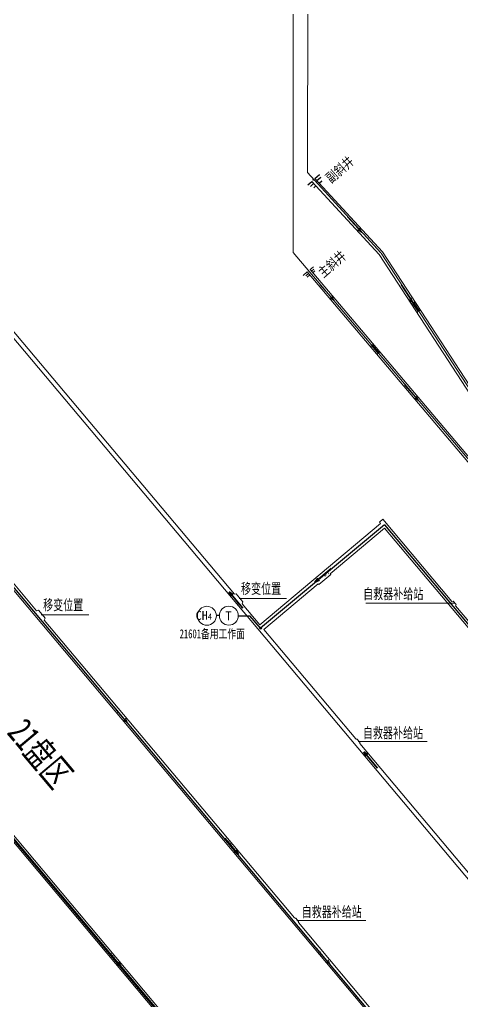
# Model space of a CAD drawing. Header units: millimetres. Extents: x 2501 to 6983, y 1724 to 12691.
# Drawn here: x 4093 to 4599, y 4065 to 5186 of the extents above; entities that cross this region are included whole.
import ezdxf

# ---------------------------------------------------------------- set-up
doc = ezdxf.new("R2010")
doc.units = ezdxf.units.MM
for name, pattern in [('CEN1', [20, 17, -1, 1, -1]), ('CONTINOUS', [0]), ('小虚线', [3.5, 2, -1.5])]:
    doc.linetypes.add(name, pattern=pattern)
for name, color, linetype in [('4、10月', 131, 'Continuous'), ('6号煤底板等高线', 7, 'Continuous'), ('JMD', 6, 'Continuous'), ('PUB_TEXT', 7, 'Continuous'), ('保护煤柱', 4, 'FENCELINE1'), ('已掘巷道', 1, 'CEN1'), ('通风系统', 7, 'Continuous'), ('风流', 7, 'Continuous')]:
    doc.layers.add(name, color=color, linetype=linetype)
doc.layers.add('井下工业网光缆', color=5, linetype='Continuous', lineweight=30)
doc.styles.get("Standard").update_dxf_attribs({"font": 'arial.ttf'})
doc.styles.add('新宋体', font='', dxfattribs={"width": 0.8})
doc.styles.add('标准', font='', dxfattribs={"width": 0.667})
doc.styles.add('样三', font='simfang.ttf', dxfattribs={"width": 0.7})
doc.styles.get('新宋体').set_extended_font_data('NSimSun')
doc.styles.get('标准').set_extended_font_data('SimSun')
doc.linetypes.add('FENCELINE1', pattern='A,6.35,-2.54,[133,ltypeshp.shx,S=2.54,R=0,X=-2.54,Y=0],-2.54,25.4', length=36.83)

# ---------------------------------------------------------------- blocks, each defined once
blk = doc.blocks.new('A$C16496DF1')
at = {"layer": '风流', "color": 1, "lineweight": 35}
for p, q in [((15.2, 0), (0, 19.1)), ((0, 19.1), (2.3, 13.7)), ((4.7, 15.7), (0, 19.1))]:
    blk.add_line(p, q, dxfattribs=at)
at = {"layer": '通风系统', "color": 1, "lineweight": 30, "insert": (12.7, 5, 3.1), "char_height": 6.075, "width": 34.878, "attachment_point": 1, "rotation": 213.2578}
blk.add_mtext('{\\fSimSun|b0|i0|c134|p2;S}', dxfattribs=at)
blk = doc.blocks.new('A$C12DB153C')
at = {"layer": '风流', "color": 5, "lineweight": 35}
for p, q in [((0, 18.2), (16.3, 0)), ((11.4, 3.1), (16.3, 0)), ((16.3, 0), (13.7, 5.2))]:
    blk.add_line(p, q, dxfattribs=at)
blk = doc.blocks.new('12')
at = {"lineweight": 20}
blk.add_hatch(color=1, dxfattribs=at).paths.add_polyline_path([(420792.7, 4239904.9, 1), (420795.3, 4239904.9, 1)])
at = {"color": 0, "lineweight": 20, "ltscale": 5}
for p, q in [((419797.2, 4240799.7, 7363.2), (421157.1, 4239179.9, 7363.2)), ((419653.9, 4240682.6, 7363.2), (420993.7, 4239086.9, 7363.2)), ((420257.2, 4240547.3, 7363.2), (420764.1, 4239943.6, 7363.2)), ((420259.2, 4240537.1, 7363.2), (421319.7, 4239274, 7363.2)), ((420230.2, 4240291.8, 7363.2), (420538.2, 4239924.9, 7363.2)), ((420933.6, 4240029.4, 12273.3), (421012.5, 4239935.4, 12273.3)), ((420929.7, 4240026.2, 6038.4), (420931.1, 4240024.6, 6053.7)), ((420935.6, 4240019.2, 6104.4), (421482.3, 4239368, 12273.3)), ((420873.5, 4239967.1, 7363.2), (420874.2, 4239966.4, 7363.2)), ((420859.8, 4239955.6, 7363.2), (420860.4, 4239954.8, 7363.2)), ((420282.3, 4239941.9, 7363.2), (420842.8, 4239274.4, 7363.2)), ((420764, 4239943.6, 12273.3), (420766.2, 4239944.1, 12273.3)), ((420766.2, 4239944.1, 12273.3), (420773.9, 4239934.9, 12273.3)), ((420773.9, 4239934.9, 12273.3), (420773, 4239932.9, 12273.3)), ((420773, 4239932.9, 7363.2), (420793.2, 4239908.9, 7363.2)), ((421016.7, 4239930.4, 12273.3), (421506.7, 4239346.8, 12273.3)), ((420547.2, 4239914.2, 7363.2), (420832.9, 4239573.9, 7363.2)), ((420797.7, 4239903.5, 7363.2), (420902.8, 4239778.4, 7363.2)), ((420907.3, 4239773, 7363.2), (421333.6, 4239265.2, 7363.2)), ((420837.5, 4239570, 12273.3), (420834.3, 4239573.8, 12273.3)), ((420837.4, 4239568.6, 7363.2), (421172.1, 4239169.9, 7363.2))]:
    blk.add_line(p, q, dxfattribs=at)
at = {"color": 6, "lineweight": 20, "ltscale": 0.5}
blk.add_line((421022.4, 4239057.7, 9818.2), (419660, 4240678.9, 3110), dxfattribs=at)
at = {"lineweight": 30, "ltscale": 0.005}
for p, q in [((420856.1, 4240418.7, 12273.3), (420861.1, 4240423.3, 12273.3)), ((420858.4, 4240416.2, 12273.3), (420862.7, 4240420.1, 12273.3)), ((420848.1, 4240411.3, 12273.3), (420852.4, 4240415.3, 12273.3)), ((420854.5, 4240413, 12273.3), (420850.9, 4240409.6, 12273.3)), ((420857.1, 4240410.2, 12273.3), (420854.7, 4240408, 12273.3)), ((420861, 4240413.4, 12273.3), (420863.8, 4240415.9, 12273.3))]:
    blk.add_line(p, q, dxfattribs=at)
at = {"lineweight": 20, "ltscale": 0.005}
for p, q in [((420856.1, 4240418.7, 12273.3), (420861.1, 4240423.3, 12273.3)), ((420858.4, 4240416.2, 12273.3), (420862.7, 4240420.1, 12273.3)), ((420848.1, 4240411.3, 12273.3), (420852.4, 4240415.3, 12273.3)), ((420854.5, 4240413, 12273.3), (420850.9, 4240409.6, 12273.3)), ((420857.1, 4240410.2, 12273.3), (420854.7, 4240408, 12273.3)), ((420861, 4240413.4, 12273.3), (420863.8, 4240415.9, 12273.3)), ((420847.3, 4240311.8, 12273.3), (420842.7, 4240307.9, 12273.3)), ((420848.8, 4240310.1, 12273.3), (420845.7, 4240307.5, 12273.3)), ((420850.2, 4240308.5, 12273.3), (420847.2, 4240305.9, 12273.3)), ((420850.6, 4240314.5, 12273.3), (420854.4, 4240317.8, 12273.3)), ((420852.1, 4240312.7, 12273.3), (420854.7, 4240315, 12273.3)), ((420853.5, 4240311, 12273.3), (420856.1, 4240313.1, 12273.3))]:
    blk.add_line(p, q, dxfattribs=at)
at = {"ltscale": 5}
for p, q in [((420848.1, 4240411.3, 12273.3), (420852.4, 4240415.3, 12273.3)), ((420848.1, 4240411.3, 12273.3), (420852.4, 4240415.3, 12273.3)), ((420854.5, 4240413, 12273.3), (420850.9, 4240409.6, 12273.3)), ((420857.1, 4240410.2, 12273.3), (420854.7, 4240408, 12273.3))]:
    blk.add_line(p, q, dxfattribs=at)
at = {"lineweight": 20, "ltscale": 5}
for p, q in [((420848.1, 4240411.3, 12273.3), (420852.4, 4240415.3, 12273.3)), ((420848.1, 4240411.3, 12273.3), (420852.4, 4240415.3, 12273.3)), ((420854.5, 4240413, 12273.3), (420850.9, 4240409.6, 12273.3)), ((420857.1, 4240410.2, 12273.3), (420854.7, 4240408, 12273.3)), ((420850.2, 4240308.5, 12273.3), (420847.2, 4240305.9, 12273.3)), ((420850.6, 4240314.5, 12273.3), (420854.4, 4240317.8, 12273.3)), ((420853.5, 4240311, 12273.3), (420856.1, 4240313.1, 12273.3)), ((420965.7, 4240276, 13246.9), (420967.9, 4240275.5, 13246.9)), ((420967.9, 4240275.5, 13246.9), (420973.4, 4240266.9, 13246.9)), ((420969.9, 4240278.5, 13246.9), (420969.5, 4240276.5, 13246.9)), ((420969.5, 4240276.5, 13246.9), (420975.1, 4240268, 13246.9)), ((420973, 4240264.6, 13246.9), (420973.4, 4240266.9, 13246.9)), ((420977.1, 4240267.5, 13246.9), (420975.1, 4240268, 13246.9)), ((420922.2, 4240229.7, 13246.9), (420922, 4240227.8, 13246.9)), ((420918.9, 4240227.2, 13246.9), (420921.3, 4240227, 13246.9)), ((420921.3, 4240227, 13246.9), (420927.7, 4240219.2, 13246.9)), ((420922, 4240227.8, 13246.9), (420928.6, 4240220.1, 13246.9)), ((420927.6, 4240216.8, 13246.9), (420927.7, 4240219.2, 13246.9)), ((420930.8, 4240219.6, 13246.9), (420928.6, 4240220.1, 13246.9))]:
    blk.add_line(p, q, dxfattribs=at)
at = {"color": 0, "linetype": 'ByBlock', "lineweight": 20, "ltscale": 0.005}
for p, q in [((420769.4, 4239938.9, 12273.3), (420823.7, 4239938.9, 12273.3)), ((420543.5, 4239920.2, 12273.3), (420597.9, 4239920.2, 12273.3))]:
    blk.add_line(p, q, dxfattribs=at)
at = {"color": 0, "lineweight": 20, "ltscale": 5, "elevation": 7363.2}
for points in [[(420933.6, 4240029.4), (420929.7, 4240026.2)], [(420931.1, 4240024.6), (420793.2, 4239908.9)], [(420935.6, 4240019.2), (420873.5, 4239967.1)], [(420874.2, 4239966.4), (420860.4, 4239954.8)], [(420859.8, 4239955.6), (420797.7, 4239903.5)], [(421016.7, 4239930.4), (421017.1, 4239931.8), (421013.9, 4239935.6), (421012.5, 4239935.4)]]:
    blk.add_lwpolyline(points, dxfattribs=at)
at = {"color": 0, "lineweight": 20, "ltscale": 5, "flags": 128}
for points, elevation in [([(420907.3, 4239773), (420907.4, 4239774.4), (420904.2, 4239778.2), (420902.8, 4239778.4)], 7363.2), ([(420907.3, 4239772.9), (420907.5, 4239774.3), (420904.3, 4239778.2), (420902.8, 4239778.3)], 14728.4)]:
    blk.add_lwpolyline(points, dxfattribs=dict(at, elevation=elevation))
at = {"color": 0, "linetype": 'ByBlock', "lineweight": 20, "ltscale": 0.005, "elevation": 7363.2, "flags": 128}
blk.add_lwpolyline([(420837.4, 4239568.6), (420837.5, 4239570), (420834.3, 4239573.8), (420832.9, 4239573.9)], dxfattribs=at)
at = {"color": 1, "lineweight": 20}
blk.add_circle((420794, 4239904.9, 9818.2), 1.31, dxfattribs=at)
at = {"color": 1, "linetype": 'Continuous'}
blk.add_point((420854.2, 4240417, 12273.3), dxfattribs=at)
blk.add_point((420854.2, 4240417, 12273.3), dxfattribs=at)
blk.add_point((420854.2, 4240417, 12273.3), dxfattribs=at)
at = {"color": 1}
blk.add_point((420854.2, 4240417, 12273.3), dxfattribs=at)
blk.add_point((420854.2, 4240417, 12273.3), dxfattribs=at)
blk.add_point((420854.2, 4240417, 12273.3), dxfattribs=at)
at = {"color": 1, "linetype": 'Continuous', "lineweight": 20}
for p in [(420854.2, 4240417, 12273.3), (420854.2, 4240417, 12273.3), (420854.2, 4240417, 12273.3), (420848.9, 4240313.1, 12273.3)]:
    blk.add_point(p, dxfattribs=at)
at = {"color": 1, "lineweight": 20}
for p in [(420854.2, 4240417, 12273.3), (420854.2, 4240417, 12273.3), (420854.2, 4240417, 12273.3), (420848.9, 4240313.1, 12273.3)]:
    blk.add_point(p, dxfattribs=at)
at = {"layer": '6号煤底板等高线', "lineweight": 20}
for p, q in [((420905.5, 4239775.5, 14428.7), (420984.2, 4239775.5, 14428.7)), ((420835.6, 4239571.1, 14428.7), (420914.3, 4239571.1, 14428.7))]:
    blk.add_line(p, q, dxfattribs=at)
at = {"layer": 'JMD', "color": 30, "linetype": 'Continuous', "lineweight": 20}
for p, q in [((420852.4, 4240415.3, 12273.3), (420929.3, 4240331.9, 12273.3)), ((420856.1, 4240418.7, 12273.3), (420933.3, 4240335, 12273.3)), ((421085.6, 4240091.2, 12273.3), (420929.3, 4240331.9, 12273.3)), ((421088.8, 4240095.5, 12273.3), (420933.3, 4240335, 12273.3)), ((420847.3, 4240311.8, 12273.3), (421265.7, 4239816.6, 12273.3)), ((420850.6, 4240314.5, 12273.3), (421246.3, 4239846, 12273.3))]:
    blk.add_line(p, q, dxfattribs=at)
at = {"layer": 'PUB_TEXT', "color": 0, "lineweight": 20}
blk.add_line((420914.1, 4239933.3, 7363.2), (421015.7, 4239933.4, 7363.2), dxfattribs=at)
at = {"layer": '已掘巷道', "color": 0, "linetype": 'ByBlock', "lineweight": 20, "ltscale": 5}
for p, q in [((420538.2, 4239924.9, 12273.3), (420540.4, 4239925.4, 12273.3)), ((420540.4, 4239925.4, 12273.3), (420544.6, 4239920.4, 12273.3)), ((420544.6, 4239920.4, 12273.3), (420548.1, 4239916.2, 12273.3)), ((420548.1, 4239916.2, 12273.3), (420547.2, 4239914.2, 12273.3))]:
    blk.add_line(p, q, dxfattribs=at)
at = {"layer": '风流', "color": 5, "lineweight": 20}
for p, q in [((420893.4, 4240375, 13246.9), (420909.6, 4240356.8, 13246.9)), ((420904.7, 4240359.9, 13246.9), (420909.6, 4240356.8, 13246.9)), ((420909.6, 4240356.8, 13246.9), (420907.1, 4240362, 13246.9)), ((420861.7, 4240297.4, 13246.9), (420878, 4240279.2, 13246.9)), ((420954.6, 4240297.1, 13246.9), (420967.8, 4240276.6, 13246.9)), ((420873.1, 4240282.3, 13246.9), (420878, 4240279.2, 13246.9)), ((420878, 4240279.2, 13246.9), (420875.5, 4240284.4, 13246.9)), ((420963.4, 4240280.5, 13246.9), (420967.8, 4240276.6, 13246.9)), ((420967.8, 4240276.6, 13246.9), (420966.1, 4240282.2, 13246.9)), ((420958.3, 4240182.9, 13246.9), (420974.5, 4240164.7, 13246.9)), ((420969.6, 4240167.8, 13246.9), (420974.5, 4240164.7, 13246.9)), ((420974.5, 4240164.7, 13246.9), (420972, 4240170, 13246.9))]:
    blk.add_line(p, q, dxfattribs=at)
at = {"lineweight": 20}
for name, p, rotation in [('A$C16496DF1', (420875.1, 4239957.8, 9818.2), 91.21420993659896), ('A$C16496DF1', (420758.4, 4239927.5, 9818.2), 1.214209987047222), ('A$C12DB153C', (420928, 4239763.3, 12555.2), 178.2205038114946), ('A$C16496DF1', (420768.3, 4239665.5, 9473.2), 181.2142099870472), ('A$C16496DF1', (420634.3, 4239537.4, 5615.7), 181.2142099870467)]:
    blk.add_blockref(name, p, dxfattribs=dict(at, rotation=rotation))
at = {"layer": 'PUB_TEXT', "color": 0, "lineweight": 20, "style": '样三', "width": 0.7}
blk.add_text('自救器补给站', height=12, rotation=359.9573, dxfattribs=at).set_placement((420911.1, 4239938.2, 6466.3))
at = {"layer": 'PUB_TEXT', "lineweight": 20, "style": '样三', "width": 0.7}
for s, height, rotation, p in [('21盘区', 30, 310.0169, (420503.5, 4239785.1, 5206.4)), ('自救器补给站', 12, 0.0493, (420910.8, 4239779.3, 7361.8)), ('自救器补给站', 12, 0.0493, (420840.9, 4239574.9, 7361.8))]:
    blk.add_text(s, height=height, rotation=rotation, dxfattribs=at).set_placement(p)
at = {"layer": 'PUB_TEXT', "color": 0, "lineweight": 20, "char_height": 12, "attachment_point": 1, "rotation": 359.9573, "style": '样三'}
for insert in [(420771.7, 4239956.2, 12273.3), (420545.8, 4239937.5, 12273.3)]:
    blk.add_mtext_dynamic_manual_height_columns('{\\fFangSong|b1|i0|c134|p49;移变位置}', width=56.998, gutter_width=1, heights=[0], dxfattribs=dict(at, insert=insert))
at = {"layer": '保护煤柱', "color": 0, "linetype": '小虚线', "ltscale": 0.01, "style": '标准', "width": 0.78}
blk.add_text('副斜井', height=11.34, rotation=41.1866, dxfattribs=at).set_placement((420874.5, 4240412.7, 12273.3))
at = {"layer": '保护煤柱', "color": 0, "linetype": '小虚线', "lineweight": 20, "ltscale": 0.01, "style": '标准', "width": 0.78}
for s, p in [('副斜井', (420874.5, 4240412.7, 12273.3)), ('主斜井', (420865.6, 4240304.7, 12273.3))]:
    blk.add_text(s, height=11.34, rotation=41.1866, dxfattribs=at).set_placement(p)

msp = doc.modelspace()

# ---------------------------------------------------------------- linework, layer by layer
at = {"color": 6, "lineweight": 20}
for p, q in [((4421.7, 5011.8, -2802.4), (4423.2, 5805.9, -2802.4)), ((4405.6, 4920.4, -2792.8), (4405.6, 5714, -2792.8)), ((4505.8, 4919.7, -2802.4), (4662.4, 4678.3, -3234.1))]:
    msp.add_line(p, q, dxfattribs=at)
for p, q in [((4379.6, 3900, -3234.1), (3235.6, 5264.7, -8143.2)), ((4720.7, 3781.1, -3234.1), (3692.8, 5007.5)), ((4509.6, 4609.2, -3234.1), (4368.2, 4491.3, -5689.1)), ((4509.6, 4609.2, -3234.1), (4924.8, 4114.3, -3234.1)), ((4317.7, 4506.1), (4321.2, 4506.1)), ((4342.8, 4505.5, -1772.7), (4355.8, 4505.5)), ((4368.2, 4491.3, -5689.1), (4355.8, 4505.5))]:
    msp.add_line(p, q)
at = {"linetype": 'CONTINOUS', "lineweight": 20}
msp.add_line((4408.5, 4160.1, 11495.3), (4407.7, 4159.5, 6585.2), dxfattribs=at)
at = {"color": 7, "lineweight": 20}
for centre in [(4307, 4505.4, -3234.1), (4332, 4505.5, -3234.1)]:
    msp.add_circle(centre, 10.8, dxfattribs=at)
at = {"layer": '4、10月', "color": 6, "lineweight": 20}
for p, q in [((4421.7, 5011.8, -2802.4), (4505.5, 4920.1, -2802.4)), ((4405.6, 4920.4, -2792.8), (4919.5, 4312.2, -3075.5))]:
    msp.add_line(p, q, dxfattribs=at)
at = {"layer": '风流', "color": 1, "lineweight": 20}
for p, q in [((4200.7, 4401.6, -3234.1), (4216.4, 4383, -3234.1)), ((4211.6, 4386.2, -3234.1), (4216.4, 4383, -3234.1)), ((4216.4, 4383, -3234.1), (4214, 4388.3, -3234.1)), ((4432.1, 4125.6, -3234.1), (4447.8, 4107, -3234.1)), ((4443, 4110.2, -3234.1), (4447.8, 4107, -3234.1)), ((4447.8, 4107, -3234.1), (4445.4, 4112.3, -3234.1))]:
    msp.add_line(p, q, dxfattribs=at)

# ---------------------------------------------------------------- block references
at = {"lineweight": 20}
msp.add_blockref('12', (-416425.8, -4235413.7, -3234.1), dxfattribs=at)

# ---------------------------------------------------------------- texts
at = {"color": 3, "lineweight": 20, "char_height": 10.2, "width": 16.776, "attachment_point": 9, "rotation": 0.1697}
for s, insert in [('{\\fSimSun|b0|i0|c134|p2;CH\\H0.7059x;4}', (4312.9, 4500.6, -3233.5)), ('{\\fSimSun|b0|i0|c134|p2;T}', (4335.1, 4500.3, -3233.5))]:
    msp.add_mtext(s, dxfattribs=dict(at, insert=insert))
at = {"layer": '井下工业网光缆', "color": 6, "lineweight": 20, "insert": (4241.8, 4489.9, -3234.1), "char_height": 10.224, "width": 179.36, "attachment_point": 1, "style": '新宋体'}
msp.add_mtext('{\\W0.7;\\C7;       21601备用工作面}', dxfattribs=at)
at = {"layer": '通风系统', "color": 1, "lineweight": 20, "char_height": 6.075, "width": 34.878, "attachment_point": 1, "rotation": 213.2578}
for insert in [(4208.8, 4393.7, -3231), (4440.1, 4117.7, -3231)]:
    msp.add_mtext('{\\fSimSun|b0|i0|c134|p2;S}', dxfattribs=dict(at, insert=insert))

doc.saveas('drawing.dxf')
